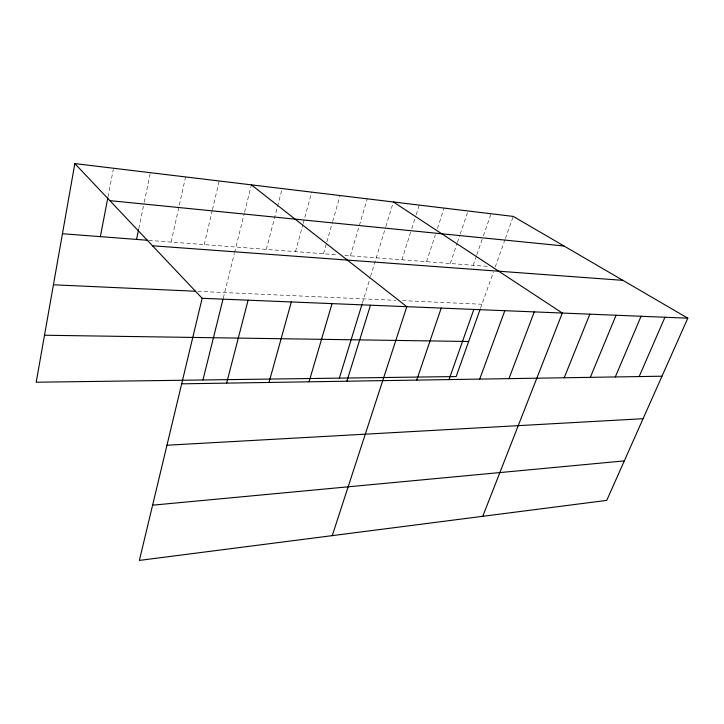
<?xml version="1.0" encoding="UTF-8"?>
<svg xmlns="http://www.w3.org/2000/svg" width="724" height="724" viewBox="0 0 724 724"><rect width="100%" height="100%" fill="white"/><g stroke="black" fill="none" stroke-linecap="round" stroke-linejoin="round"><path stroke-width="0.54" stroke-dasharray="3.62 2.71" d="M107.994 196.928L113.297 169.353M138.818 228.476L144.031 203.317M144.257 202.222L150.149 173.787M171.154 242.078L185.579 176.937M204.249 244.612L212.25 210.612M212.503 209.507L219.209 180.991M223.309 297.989L234.323 253.617M234.594 252.522L244.35 213.227M244.622 212.141L251.391 184.864M266.332 249.382L282.197 188.575M295.492 251.626L302.867 224.585M303.166 223.499L311.727 192.132M323.483 253.78L326.551 242.993M326.859 241.916L332.379 222.503M332.687 221.426L340.054 195.552M350.38 255.844L367.249 198.828M362.398 303.003L369.901 278.532M370.534 276.459L385.476 227.752M385.802 226.675L393.376 201.978M401.883 259.798L411.422 229.761M411.757 228.694L415.848 215.815M416.182 214.747L419.25 205.091M426.554 261.69L435.332 234.893M437.441 228.458L444.12 208.087M450.301 263.518L457.043 243.554M457.396 242.495L459.885 235.146M460.238 234.087L468.048 210.974M473.179 265.274L476.464 255.807M476.835 254.758L483.044 236.884M483.406 235.834L491.071 213.743M480.455 308.424L493.379 272.188M495.234 266.966L504.999 239.59M505.379 238.531L513.262 216.422M197.788 291.347L395.802 300.342M402.49 300.641L481.949 304.252M148.827 240.359L338.054 254.893M344.778 255.409L488.619 266.459"/><path stroke-width="1.09" d="M74.844 163.588L202.15 298.306L139.379 560.412L606.748 500.384L687.8 318.18L513.262 216.422L74.844 163.588L36.2 382.227L456.165 376.552L480.084 309.465M100.355 236.639L107.785 198.032M136.555 239.418L138.592 229.571M202.955 379.973L223.037 299.075M226.63 383.123L248.097 300.179M269.02 382.444L291.31 301.953M309.039 381.81L332.035 303.618M339.366 378.127L362.081 304.035M346.877 381.213L370.471 305.193M332.253 535.633L406.807 306.677L251.391 184.864M416.716 380.1L441.215 308.089M449.007 379.584L473.84 309.419M479.713 379.095L504.827 310.687M508.954 378.634L534.285 311.89M482.754 516.312L562.322 313.039L393.376 201.978M564.204 377.756L589.843 314.171M590.341 377.34L616.061 315.239M615.291 376.951L641.075 316.261M639.156 376.571L664.967 317.239M152.601 505.18L624.314 460.889M166.963 445.233L643.084 418.698M181.661 383.829L661.989 376.209M44.508 335.239L468.663 341.493M202.15 298.306L687.8 318.18M53.422 284.785L195.552 291.238M152.493 245.762L622.902 280.342M62.445 233.725L147.714 240.278M109.858 200.638L564.005 245.997"/></g></svg>
